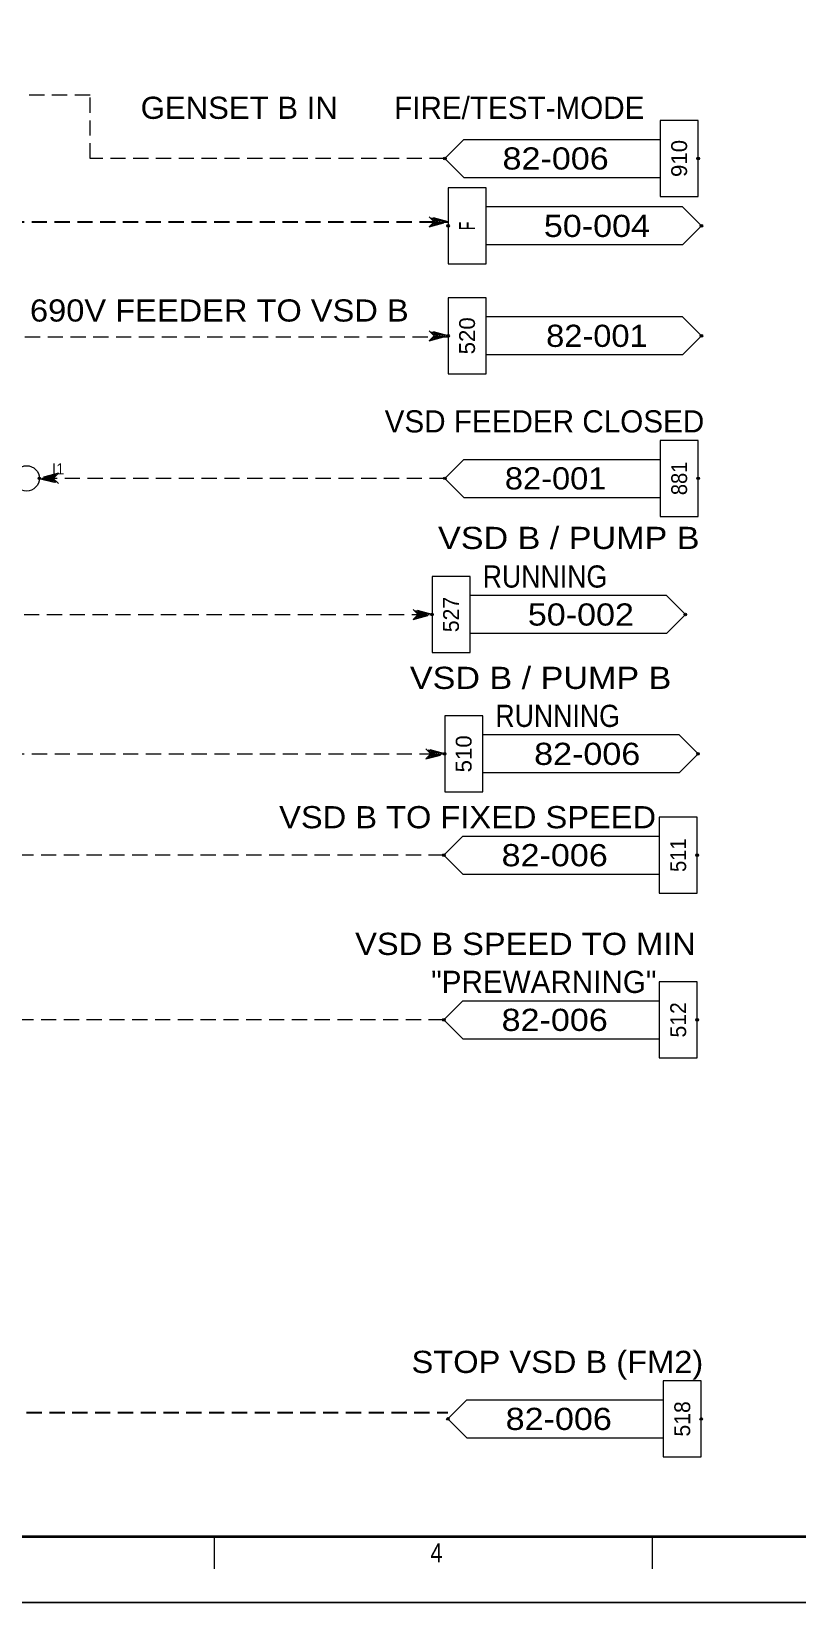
# Model space of a CAD drawing. Header units: millimetres. Extents: x 0 to 841, y 0 to 594.
# Drawn here: x 524.8 to 645.6, y 0 to 248.1 of the extents above; entities that cross this region are included whole.
import ezdxf
from ezdxf.enums import TextEntityAlignment as Align

# ---------------------------------------------------------------- set-up
doc = ezdxf.new("R2010")
doc.units = ezdxf.units.MM
doc.header["$LTSCALE"] = 0.8
doc.header["$PDMODE"] = 32
doc.header["$PDSIZE"] = 0.4
doc.linetypes.add('MEDIUM_DASHED', pattern=[4.5, 3, -1.5])
for name, color, linetype, lineweight in [('1', 7, 'Continuous', 13), ('12', 7, 'Continuous', 13), ('14', 7, 'MEDIUM_DASHED', 25), ('46', 7, 'MEDIUM_DASHED', 13), ('48', 7, 'Continuous', 13), ('49', 7, 'Continuous', 13), ('9', 7, 'Continuous', 13)]:
    doc.layers.add(name, color=color, linetype=linetype, lineweight=lineweight)
doc.layers.add('45', color=7, linetype='Continuous')

msp = doc.modelspace()

# ---------------------------------------------------------------- linework, layer by layer
at = {"layer": '1', "lineweight": 35}
msp.add_line((648.9504, 10.3819), (10.3331, 10.3819), dxfattribs=at)
at = {"layer": '1'}
for p, q in [((553.6134, 10.3819), (553.6134, 5.348)), ((622.7764, 10.3724), (622.7764, 5.348))]:
    msp.add_line(p, q, dxfattribs=at)
at = {"layer": '12'}
msp.add_lwpolyline([(0, 594), (841, 594), (841, 0), (0, 0)], close=True, dxfattribs=at)
at = {"layer": '14'}
msp.add_line((326, 30), (590.5079, 30), dxfattribs=at)
msp.add_lwpolyline([(418, 224), (442, 224), (442, 218), (590.5354, 218)], dxfattribs=at)
at = {"layer": '46'}
msp.add_line((480.5197, 199.8417), (590.5354, 199.8417), dxfattribs=at)
for points in [[(590.0157, 228), (534, 228), (534, 238), (412, 238)], [(590.0157, 177.4921), (526, 177.4921), (529, 176.6921), (528.2, 177.4921), (529, 178.2921), (526, 177.4921)], [(448, 156), (588, 156), (585, 156.8), (585.8, 156), (585, 155.2), (588, 156)], [(445.9543, 154), (445.6307, 134), (590, 133.9984), (587, 134.7984), (587.8, 133.9984), (587, 133.1984), (590, 133.9984)], [(589.8677, 118), (434, 118), (434, 118), (304, 118), (304, 136), (282, 136), (285, 135.2), (284.2, 136), (285, 136.8), (282, 136)], [(589.8677, 92), (426, 92), (426, 100), (426, 114), (310, 114), (310, 114), (272, 114), (272, 134), (271.2, 131), (272, 131.8), (272.8, 131), (272, 134)]]:
    msp.add_lwpolyline(points, dxfattribs=at)
for points in [[(590.5354, 218), (587.5354, 218.8), (588.3354, 218), (587.5354, 217.2)], [(590.1354, 218), (587.9354, 218.6), (588.5354, 218), (587.9354, 217.4)], [(589.7354, 218), (588.3354, 218.4), (588.7354, 218), (588.3354, 217.6)], [(589.3354, 218), (588.7354, 218.2), (588.9354, 218), (588.7354, 217.8)], [(590.5354, 200), (587.5354, 200.8), (588.3354, 200), (587.5354, 199.2)], [(590.1354, 200), (587.9354, 200.6), (588.5354, 200), (587.9354, 199.4)], [(589.7354, 200), (588.3354, 200.4), (588.7354, 200), (588.3354, 199.6)], [(589.3354, 200), (588.7354, 200.2), (588.9354, 200), (588.7354, 199.8)], [(526.4, 177.4921), (528.6, 176.8921), (528, 177.4921), (528.6, 178.0921)], [(526.8, 177.4921), (528.2, 177.0921), (527.8, 177.4921), (528.2, 177.8921)], [(527.2, 177.4921), (527.8, 177.2921), (527.6, 177.4921), (527.8, 177.6921)], [(587.6, 156), (585.4, 156.6), (586, 156), (585.4, 155.4)], [(587.2, 156), (585.8, 156.4), (586.2, 156), (585.8, 155.6)], [(586.8, 156), (586.2, 156.2), (586.4, 156), (586.2, 155.8)], [(589.6, 133.9984), (587.4, 134.5984), (588, 133.9984), (587.4, 133.3984)], [(589.2, 133.9984), (587.8, 134.3984), (588.2, 133.9984), (587.8, 133.5984)], [(588.8, 133.9984), (588.2, 134.1984), (588.4, 133.9984), (588.2, 133.7984)]]:
    msp.add_lwpolyline(points, close=True, dxfattribs=at)
at = {"layer": '48'}
msp.add_circle((524, 177.4921), 2, dxfattribs=at)
msp.add_point((526, 177.4921), dxfattribs=at)
at = {"layer": '49'}
for p, q in [((624.0157, 234), (624.0157, 222)), ((593.0157, 231), (624.0157, 231)), ((596.5354, 223.3543), (590.5354, 223.3543)), ((593.0157, 225), (624.0157, 225)), ((596.5354, 211.3543), (596.5354, 223.3543)), ((624.0157, 222), (630.0157, 222)), ((627.5354, 220.3543), (596.5354, 220.3543)), ((627.5354, 214.3543), (596.5354, 214.3543)), ((596.5354, 206), (590.5354, 206)), ((596.5354, 194), (596.5354, 206)), ((627.5354, 203), (596.5354, 203)), ((627.5354, 197), (596.5354, 197)), ((624.0157, 183.4921), (624.0157, 171.4921)), ((593.0157, 180.4921), (624.0157, 180.4921)), ((593.0157, 174.4921), (624.0157, 174.4921)), ((624.0157, 171.4921), (630.0157, 171.4921)), ((594, 162), (588, 162)), ((594, 150), (594, 162)), ((625, 159), (594, 159)), ((625, 153), (594, 153)), ((596, 139.9984), (590, 139.9984)), ((596, 127.9984), (596, 139.9984)), ((627, 136.9984), (596, 136.9984)), ((627, 130.9984), (596, 130.9984)), ((623.8677, 124), (623.8677, 112)), ((592.8677, 121), (623.8677, 121)), ((592.8677, 115), (623.8677, 115)), ((623.8677, 112), (629.8677, 112)), ((623.8677, 98), (623.8677, 86)), ((592.8677, 95), (623.8677, 95)), ((592.8677, 89), (623.8677, 89)), ((623.8677, 86), (629.8677, 86)), ((624.5079, 35), (624.5079, 23)), ((593.5079, 32), (624.5079, 32)), ((593.5079, 26), (624.5079, 26)), ((624.5079, 23), (630.5079, 23))]:
    msp.add_line(p, q, dxfattribs=at)
for points in [[(630.0157, 222), (630.0157, 234), (624.0157, 234)], [(593.0157, 225), (590.0157, 228), (593.0157, 231)], [(590.5354, 223.3543), (590.5354, 211.3543), (596.5354, 211.3543)], [(627.5354, 220.3543), (630.5354, 217.3543), (627.5354, 214.3543)], [(590.5354, 206), (590.5354, 194), (596.5354, 194)], [(627.5354, 203), (630.5354, 200), (627.5354, 197)], [(630.0157, 171.4921), (630.0157, 183.4921), (624.0157, 183.4921)], [(593.0157, 174.4921), (590.0157, 177.4921), (593.0157, 180.4921)], [(588, 162), (588, 150), (594, 150)], [(625, 159), (628, 156), (625, 153)], [(590, 139.9984), (590, 127.9984), (596, 127.9984)], [(627, 136.9984), (630, 133.9984), (627, 130.9984)], [(629.8677, 112), (629.8677, 124), (623.8677, 124)], [(592.8677, 115), (589.8677, 118), (592.8677, 121)], [(629.8677, 86), (629.8677, 98), (623.8677, 98)], [(592.8677, 89), (589.8677, 92), (592.8677, 95)], [(630.5079, 23), (630.5079, 35), (624.5079, 35)], [(593.5079, 26), (590.5079, 29), (593.5079, 32)]]:
    msp.add_lwpolyline(points, dxfattribs=at)
for p in [(590.0157, 228), (630.0157, 228), (590.5354, 217.3543), (630.5354, 217.3543), (590.5354, 200), (630.5354, 200), (590.0157, 177.4921), (630.0157, 177.4921), (588, 156), (628, 156), (590, 133.9984), (630, 133.9984), (589.8677, 118), (629.8677, 118), (589.8677, 92), (629.8677, 92), (590.5079, 29), (630.5079, 29)]:
    msp.add_point(p, dxfattribs=at)
at = {"layer": '9'}
msp.add_lwpolyline([(0, 0), (841, 0), (841, 594), (0, 594)], close=True, dxfattribs=at)

# ---------------------------------------------------------------- texts
at = {"layer": '1', "width": 0.85}
msp.add_text('4', height=3.02, dxfattribs=at).set_placement((588.7016, 6.3543), align=Align.CENTER)
at = {"layer": '45'}
msp.add_text('I1', height=1.75, dxfattribs=at).set_placement((528, 178.1173))
at = {"layer": '49'}
for s, width, p in [('GENSET B IN', 1.05, (542, 234.2504)), ('690V FEEDER TO VSD B', 1.1, (524.5197, 202.2504)), ('VSD B / PUMP B', 1.15, (588.9528, 166.3417)), ('RUNNING', 0.9, (596, 160.2504)), ('VSD B / PUMP B', 1.15, (584.5079, 144.2488)), ('RUNNING', 0.9, (598, 138.2488)), ('VSD B TO FIXED SPEED', 1.1, (563.8677, 122.2504)), ('VSD B SPEED TO MIN', 1.1, (575.8677, 102.2504)), ('STOP VSD B (FM2)', 1.1, (584.7685, 36.2504))]:
    msp.add_text(s, height=3.5, dxfattribs=dict(at, width=width)).set_placement(p)
for s, p in [('FIRE/TEST-MODE', (582.0157, 234.2504)), ('VSD FEEDER CLOSED', (580.5236, 184.7425)), ('"PREWARNING"', (587.8677, 96.2504))]:
    msp.add_text(s, height=3.5, dxfattribs=at).set_placement(p)
for s, width, p in [('910', 1.05, (628.2661, 227.9992)), ('F', 0.65, (594.7858, 217.3528)), ('520', 1.05, (594.7858, 199.9984)), ('881', 0.95, (628.2661, 177.4917)), ('510', 1.05, (594.2504, 133.9976)), ('511', 0.95, (628.1181, 117.9996))]:
    msp.add_text(s, height=2.5, rotation=90, dxfattribs=dict(at, width=width)).set_placement(p, align=Align.CENTER)
for s, width, p in [('82-006', 1.15, (607.5157, 226.2504)), ('50-004', 1.15, (614.0354, 215.6047)), ('82-001', 1.1, (614.0354, 198.2504)), ('82-001', 1.1, (607.5157, 175.7425)), ('50-002', 1.15, (611.5, 154.2504)), ('82-006', 1.15, (612.5, 132.2488)), ('82-006', 1.15, (607.3677, 116.2504)), ('82-006', 1.15, (607.3677, 90.2504)), ('82-006', 1.15, (608.0079, 27.2504))]:
    msp.add_text(s, height=3.5, dxfattribs=dict(at, width=width)).set_placement(p, align=Align.CENTER)
for s, p in [('527', (592.2504, 155.9988)), ('512', (628.1181, 91.9988)), ('518', (628.7583, 28.9996))]:
    msp.add_text(s, height=2.5, rotation=90, dxfattribs=at).set_placement(p, align=Align.CENTER)

doc.saveas('drawing.dxf')
